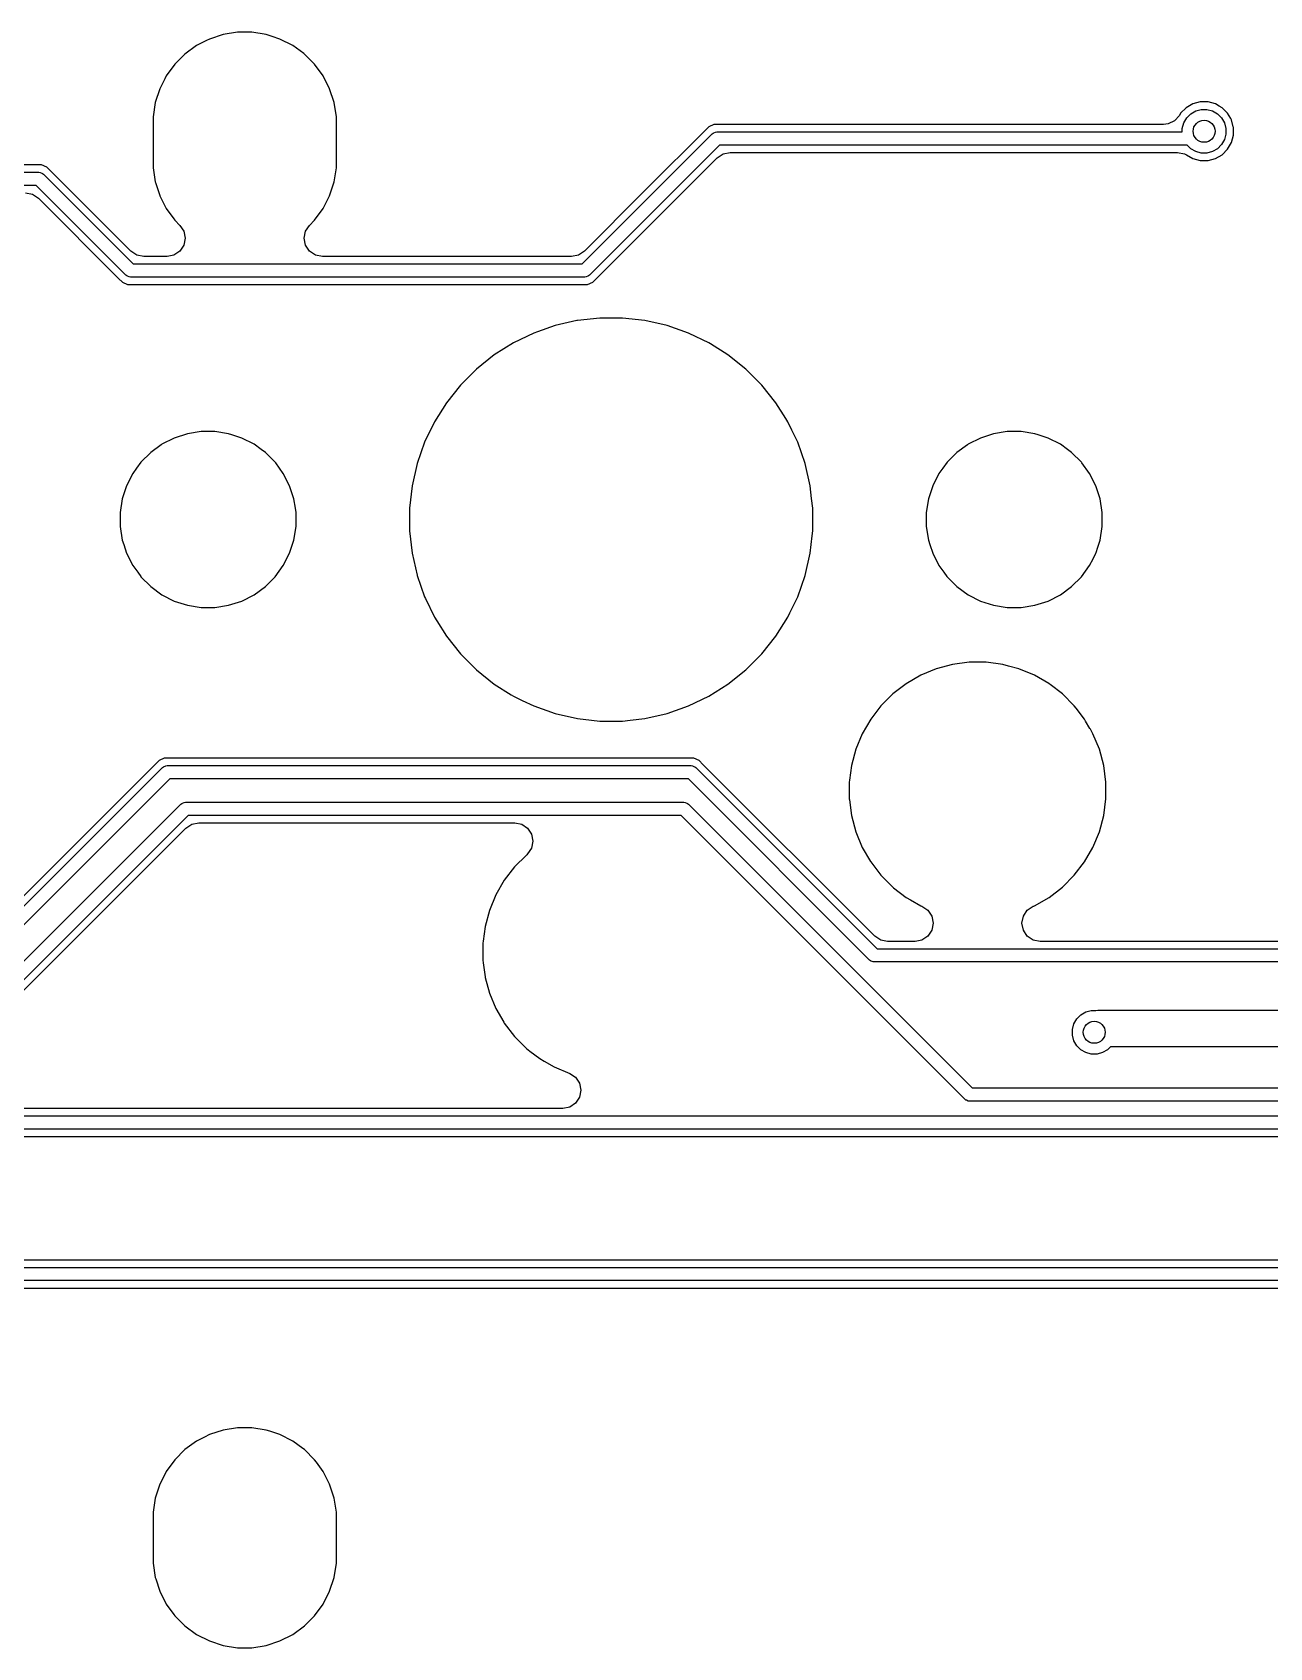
# Model space of a CAD drawing. Header units: inches. Extents: x 2.6 to 14.2, y -7.9 to -3.5.
# Drawn here: x 10.457 to 11.122, y -5.609 to -4.741 of the extents above; entities that cross this region are included whole.
import ezdxf

# ---------------------------------------------------------------- set-up
doc = ezdxf.new("R2010")
doc.units = ezdxf.units.IN
doc.header["$MEASUREMENT"] = 0
doc.layers.add('B.Cu', color=153, linetype='CONTINUOUS', true_color=0x4d7fc4)

msp = doc.modelspace()

# ---------------------------------------------------------------- linework, layer by layer
at = {"layer": 'B.Cu', "linetype": 'CONTINUOUS'}
for p, q in [((10.54562, -4.74785), (10.53935, -4.75241)), ((10.55086, -4.74518), (10.54562, -4.74785)), ((10.54562, -4.74785), (10.54562, -4.74785)), ((10.54562, -4.74785), (10.54562, -4.74785)), ((10.54562, -4.74785), (10.54562, -4.74785)), ((10.55252, -4.74434), (10.55086, -4.74518)), ((10.55989, -4.74194), (10.55252, -4.74434)), ((10.55252, -4.74434), (10.55252, -4.74434)), ((10.56755, -4.74073), (10.55989, -4.74194)), ((10.5753, -4.74073), (10.56755, -4.74073)), ((10.56755, -4.74073), (10.56755, -4.74073)), ((10.56755, -4.74073), (10.56755, -4.74073)), ((10.58295, -4.74194), (10.5753, -4.74073)), ((10.5753, -4.74073), (10.5753, -4.74073)), ((10.5753, -4.74073), (10.5753, -4.74073)), ((10.5861, -4.74297), (10.58295, -4.74194)), ((10.58295, -4.74194), (10.58295, -4.74194)), ((10.58295, -4.74194), (10.58295, -4.74194)), ((10.59032, -4.74434), (10.5861, -4.74297)), ((10.59723, -4.74785), (10.59032, -4.74434)), ((10.59032, -4.74434), (10.59032, -4.74434)), ((10.59032, -4.74434), (10.59032, -4.74434)), ((10.59032, -4.74434), (10.59032, -4.74434)), ((10.60318, -4.75218), (10.59723, -4.74785)), ((10.59723, -4.74785), (10.59723, -4.74785)), ((10.59723, -4.74785), (10.59723, -4.74785)), ((10.53935, -4.75241), (10.53387, -4.75789)), ((10.6035, -4.75241), (10.60318, -4.75218)), ((10.60897, -4.75789), (10.6035, -4.75241)), ((10.5285, -4.76576), (10.5258, -4.77106)), ((10.52932, -4.76416), (10.5285, -4.76576)), ((10.53387, -4.75789), (10.52932, -4.76416)), ((10.52932, -4.76416), (10.52932, -4.76416)), ((10.52932, -4.76416), (10.52932, -4.76416)), ((10.52932, -4.76416), (10.52932, -4.76416)), ((10.61351, -4.76413), (10.60897, -4.75789)), ((10.60897, -4.75789), (10.60897, -4.75789)), ((10.61353, -4.76416), (10.61351, -4.76413)), ((10.61705, -4.77106), (10.61353, -4.76416)), ((10.5258, -4.77106), (10.5234, -4.77843)), ((10.5258, -4.77106), (10.5258, -4.77106)), ((10.61944, -4.77843), (10.61705, -4.77106)), ((10.5234, -4.77843), (10.52219, -4.78609)), ((10.62065, -4.78609), (10.61944, -4.77843)), ((11.07713, -4.78128), (11.07419, -4.78422)), ((11.08072, -4.7792), (11.07713, -4.78128)), ((11.07962, -4.78453), (11.08229, -4.78299)), ((11.08474, -4.77813), (11.08072, -4.7792)), ((11.08229, -4.78299), (11.08527, -4.78219)), ((11.08889, -4.77813), (11.08474, -4.77813)), ((11.08527, -4.78219), (11.08835, -4.78219)), ((11.08835, -4.78219), (11.09133, -4.78299)), ((11.0929, -4.7792), (11.08889, -4.77813)), ((11.09133, -4.78299), (11.094, -4.78453)), ((11.0949, -4.78036), (11.0929, -4.7792)), ((11.09649, -4.78128), (11.0949, -4.78036)), ((11.09943, -4.78422), (11.09649, -4.78128)), ((10.52219, -4.78609), (10.52219, -4.78609)), ((10.52219, -4.78609), (10.52219, -4.81352)), ((10.62065, -4.81352), (10.62065, -4.78609)), ((10.82075, -4.79148), (10.78592, -4.82631)), ((10.82351, -4.79033), (10.82075, -4.79148)), ((10.82075, -4.79148), (10.82075, -4.79148)), ((10.82075, -4.79148), (10.82075, -4.79148)), ((11.065, -4.79033), (10.82351, -4.79033)), ((11.06754, -4.79), (11.065, -4.79033)), ((11.07097, -4.78831), (11.06754, -4.79)), ((11.07349, -4.78543), (11.07097, -4.78831)), ((11.07419, -4.78422), (11.07349, -4.78543)), ((11.0751, -4.79236), (11.0759, -4.78938)), ((11.0759, -4.78938), (11.07744, -4.78671)), ((11.07744, -4.78671), (11.07962, -4.78453)), ((11.094, -4.78453), (11.09618, -4.78671)), ((11.09618, -4.78671), (11.09772, -4.78938)), ((11.09772, -4.78938), (11.09852, -4.79236)), ((11.1011, -4.78711), (11.09943, -4.78422)), ((11.1015, -4.78781), (11.1011, -4.78711)), ((11.10249, -4.79148), (11.1015, -4.78781)), ((11.10258, -4.79182), (11.10249, -4.79148)), ((11.10258, -4.79597), (11.10258, -4.79182)), ((10.75267, -4.86516), (10.82249, -4.79533)), ((10.82249, -4.79533), (10.82303, -4.79489)), ((10.82303, -4.79489), (10.82341, -4.79473)), ((10.82341, -4.79473), (10.82431, -4.79436)), ((10.82431, -4.79436), (10.825, -4.79429)), ((10.825, -4.79429), (11.0751, -4.79429)), ((11.0751, -4.79429), (11.0751, -4.79236)), ((11.09772, -4.79842), (11.09618, -4.80109)), ((11.09852, -4.79544), (11.09772, -4.79842)), ((11.09852, -4.79236), (11.09852, -4.79544)), ((11.09943, -4.80358), (11.1015, -4.79998)), ((11.1015, -4.79998), (11.10258, -4.79597)), ((10.82647, -4.80138), (10.75664, -4.87121)), ((10.76049, -4.87295), (10.82524, -4.80821)), ((10.82524, -4.80821), (10.82842, -4.80608)), ((11.07773, -4.80138), (10.82647, -4.80138)), ((10.82842, -4.80608), (10.83217, -4.80533)), ((10.83217, -4.80533), (11.07246, -4.80533)), ((11.07246, -4.80533), (11.07621, -4.80608)), ((11.07621, -4.80608), (11.07736, -4.80665)), ((11.07736, -4.80665), (11.08072, -4.80859)), ((11.07962, -4.80327), (11.07773, -4.80138)), ((11.08229, -4.80481), (11.07962, -4.80327)), ((11.08072, -4.80859), (11.08474, -4.80967)), ((11.08527, -4.80561), (11.08229, -4.80481)), ((11.08835, -4.80561), (11.08527, -4.80561)), ((11.09133, -4.80481), (11.08835, -4.80561)), ((11.08889, -4.80967), (11.0929, -4.80859)), ((11.094, -4.80327), (11.09133, -4.80481)), ((11.0929, -4.80859), (11.09649, -4.80651)), ((11.09618, -4.80109), (11.094, -4.80327)), ((11.09649, -4.80651), (11.09943, -4.80358)), ((10.00217, -4.81594), (10.46083, -4.81594)), ((10.46232, -4.81199), (10.35928, -4.81199)), ((10.46083, -4.81594), (10.46152, -4.81601)), ((10.46152, -4.81601), (10.46242, -4.81639)), ((10.46508, -4.81313), (10.46232, -4.81199)), ((10.46232, -4.81199), (10.46232, -4.81199)), ((10.46242, -4.81639), (10.4628, -4.81654)), ((10.4628, -4.81654), (10.46333, -4.81698)), ((10.46333, -4.81698), (10.51151, -4.86516)), ((10.46718, -4.81524), (10.46508, -4.81313)), ((10.46508, -4.81313), (10.46508, -4.81313)), ((10.46508, -4.81313), (10.46508, -4.81313)), ((10.51027, -4.85833), (10.46718, -4.81524)), ((10.46718, -4.81524), (10.46718, -4.81524)), ((10.52219, -4.81352), (10.52219, -4.81352)), ((10.52219, -4.81352), (10.5234, -4.82117)), ((10.61944, -4.82117), (10.62065, -4.81352)), ((11.08474, -4.80967), (11.08889, -4.80967)), ((10.45936, -4.82303), (10.00363, -4.82303)), ((10.50753, -4.87121), (10.45936, -4.82303)), ((10.5234, -4.82117), (10.5234, -4.82117)), ((10.5234, -4.82117), (10.52346, -4.82136)), ((10.52346, -4.82136), (10.52579, -4.82851)), ((10.61705, -4.82854), (10.61944, -4.82117)), ((10.78592, -4.82631), (10.7539, -4.85833)), ((10.45366, -4.82699), (10.45741, -4.82773)), ((10.45741, -4.82773), (10.46059, -4.82986)), ((10.46059, -4.82986), (10.50368, -4.87295)), ((10.52579, -4.82851), (10.5258, -4.82854)), ((10.5258, -4.82854), (10.52932, -4.83545)), ((10.52932, -4.83545), (10.52932, -4.83545)), ((10.52932, -4.83545), (10.52932, -4.83545)), ((10.52932, -4.83545), (10.53333, -4.84098)), ((10.60897, -4.84172), (10.61353, -4.83545)), ((10.61353, -4.83545), (10.61705, -4.82854)), ((10.53333, -4.84098), (10.53387, -4.84172)), ((10.53387, -4.84172), (10.53662, -4.84447)), ((10.60623, -4.84447), (10.60897, -4.84172)), ((10.53662, -4.84447), (10.53874, -4.84765)), ((10.53874, -4.84765), (10.53949, -4.8514)), ((10.53949, -4.8514), (10.53874, -4.85515)), ((10.60336, -4.8514), (10.6041, -4.84765)), ((10.6041, -4.85515), (10.60336, -4.8514)), ((10.6041, -4.84765), (10.60623, -4.84447)), ((10.51346, -4.86045), (10.51027, -4.85833)), ((10.51721, -4.8612), (10.51346, -4.86045)), ((10.52969, -4.8612), (10.51721, -4.8612)), ((10.53344, -4.86045), (10.52969, -4.8612)), ((10.53662, -4.85833), (10.53344, -4.86045)), ((10.53874, -4.85515), (10.53662, -4.85833)), ((10.60623, -4.85833), (10.6041, -4.85515)), ((10.60941, -4.86045), (10.60623, -4.85833)), ((10.61316, -4.8612), (10.60941, -4.86045)), ((10.74697, -4.8612), (10.61316, -4.8612)), ((10.75072, -4.86045), (10.74697, -4.8612)), ((10.7539, -4.85833), (10.75072, -4.86045)), ((10.51151, -4.86516), (10.75267, -4.86516)), ((10.50368, -4.87295), (10.50368, -4.87295)), ((10.50368, -4.87295), (10.50579, -4.87506)), ((10.50579, -4.87506), (10.50579, -4.87506)), ((10.50579, -4.87506), (10.50579, -4.87506)), ((10.50579, -4.87506), (10.50855, -4.8762)), ((10.50807, -4.87165), (10.50753, -4.87121)), ((10.50844, -4.8718), (10.50807, -4.87165)), ((10.50935, -4.87218), (10.50844, -4.8718)), ((10.50855, -4.8762), (10.50855, -4.8762)), ((10.50855, -4.8762), (10.50855, -4.8762)), ((10.50855, -4.8762), (10.50855, -4.8762)), ((10.50855, -4.8762), (10.50855, -4.8762)), ((10.50855, -4.8762), (10.7477, -4.8762)), ((10.51004, -4.87224), (10.50935, -4.87218)), ((10.75413, -4.87224), (10.51004, -4.87224)), ((10.7477, -4.8762), (10.75264, -4.8762)), ((10.75264, -4.8762), (10.75563, -4.8762)), ((10.75483, -4.87218), (10.75413, -4.87224)), ((10.75573, -4.8718), (10.75483, -4.87218)), ((10.75563, -4.8762), (10.75838, -4.87506)), ((10.75563, -4.8762), (10.75563, -4.8762)), ((10.7561, -4.87165), (10.75573, -4.8718)), ((10.75664, -4.87121), (10.7561, -4.87165)), ((10.75838, -4.87506), (10.76049, -4.87295)), ((10.76049, -4.87295), (10.76049, -4.87295)), ((10.74988, -4.89569), (10.73825, -4.89834)), ((10.75011, -4.89563), (10.74988, -4.89569)), ((10.74988, -4.89569), (10.74988, -4.89569)), ((10.76219, -4.89427), (10.75011, -4.89563)), ((10.77435, -4.89427), (10.76219, -4.89427)), ((10.78644, -4.89563), (10.77435, -4.89427)), ((10.77435, -4.89427), (10.77435, -4.89427)), ((10.7983, -4.89834), (10.78644, -4.89563)), ((10.72677, -4.90236), (10.71581, -4.90763)), ((10.72877, -4.90166), (10.72677, -4.90236)), ((10.72677, -4.90236), (10.72677, -4.90236)), ((10.72677, -4.90236), (10.72677, -4.90236)), ((10.73825, -4.89834), (10.72877, -4.90166)), ((10.80978, -4.90236), (10.7983, -4.89834)), ((10.7983, -4.89834), (10.7983, -4.89834)), ((10.7983, -4.89834), (10.7983, -4.89834)), ((10.81026, -4.90259), (10.80978, -4.90236)), ((10.82074, -4.90763), (10.81026, -4.90259)), ((10.71581, -4.90763), (10.70551, -4.9141)), ((10.82166, -4.90822), (10.82074, -4.90763)), ((10.83103, -4.9141), (10.82166, -4.90822)), ((10.696, -4.92169), (10.6874, -4.93029)), ((10.70551, -4.91411), (10.696, -4.92169)), ((10.696, -4.92169), (10.696, -4.92169)), ((10.70551, -4.9141), (10.70551, -4.91411)), ((10.84054, -4.92169), (10.83103, -4.9141)), ((10.84914, -4.93029), (10.84054, -4.92169)), ((10.6874, -4.93029), (10.67982, -4.9398)), ((10.6874, -4.93029), (10.6874, -4.93029)), ((10.85673, -4.9398), (10.84914, -4.93029)), ((10.67982, -4.9398), (10.67335, -4.9501)), ((10.67982, -4.9398), (10.67982, -4.9398)), ((10.86203, -4.94823), (10.85673, -4.9398)), ((10.8632, -4.9501), (10.86203, -4.94823)), ((10.54067, -4.95646), (10.53359, -4.95876)), ((10.54802, -4.9553), (10.54067, -4.95646)), ((10.55546, -4.9553), (10.54802, -4.9553)), ((10.54802, -4.9553), (10.54802, -4.9553)), ((10.54802, -4.9553), (10.54802, -4.9553)), ((10.5628, -4.95646), (10.55546, -4.9553)), ((10.55546, -4.9553), (10.55546, -4.9553)), ((10.55546, -4.9553), (10.55546, -4.9553)), ((10.5628, -4.95646), (10.5628, -4.95646)), ((10.5628, -4.95646), (10.5628, -4.95646)), ((10.56454, -4.95702), (10.5628, -4.95646)), ((10.56988, -4.95876), (10.56454, -4.95702)), ((10.67335, -4.9501), (10.66807, -4.96105)), ((10.86537, -4.9546), (10.8632, -4.9501)), ((10.86848, -4.96105), (10.86537, -4.9546)), ((10.97374, -4.95646), (10.96667, -4.95876)), ((10.98109, -4.9553), (10.97374, -4.95646)), ((10.98853, -4.9553), (10.98109, -4.9553)), ((10.98109, -4.9553), (10.98109, -4.9553)), ((10.98109, -4.9553), (10.98109, -4.9553)), ((10.99588, -4.95646), (10.98853, -4.9553)), ((10.98853, -4.9553), (10.98853, -4.9553)), ((10.98853, -4.9553), (10.98853, -4.9553)), ((10.99761, -4.95702), (10.99588, -4.95646)), ((10.99588, -4.95646), (10.99588, -4.95646)), ((10.99588, -4.95646), (10.99588, -4.95646)), ((11.00295, -4.95876), (10.99761, -4.95702)), ((10.52657, -4.96242), (10.52095, -4.96651)), ((10.52697, -4.96214), (10.52657, -4.96242)), ((10.53359, -4.95876), (10.52697, -4.96214)), ((10.53359, -4.95876), (10.53359, -4.95876)), ((10.53359, -4.95876), (10.53359, -4.95876)), ((10.57651, -4.96214), (10.56988, -4.95876)), ((10.56988, -4.95876), (10.56988, -4.95876)), ((10.56988, -4.95876), (10.56988, -4.95876)), ((10.58035, -4.96493), (10.57651, -4.96214)), ((10.58253, -4.96651), (10.58035, -4.96493)), ((10.66807, -4.96105), (10.66405, -4.97253)), ((10.66807, -4.96105), (10.66807, -4.96105)), ((10.87249, -4.97253), (10.86848, -4.96105)), ((10.95964, -4.96242), (10.95402, -4.96651)), ((10.96004, -4.96214), (10.95964, -4.96242)), ((10.96667, -4.95876), (10.96004, -4.96214)), ((10.96667, -4.95876), (10.96667, -4.95876)), ((10.96667, -4.95876), (10.96667, -4.95876)), ((11.00958, -4.96214), (11.00295, -4.95876)), ((11.00295, -4.95876), (11.00295, -4.95876)), ((11.00295, -4.95876), (11.00295, -4.95876)), ((11.01342, -4.96493), (11.00958, -4.96214)), ((11.0156, -4.96651), (11.01342, -4.96493)), ((10.51569, -4.97177), (10.51331, -4.97505)), ((10.52095, -4.96651), (10.51569, -4.97177)), ((10.58779, -4.97177), (10.58253, -4.96651)), ((10.58253, -4.96651), (10.58253, -4.96651)), ((10.58253, -4.96651), (10.58253, -4.96651)), ((10.58809, -4.97218), (10.58779, -4.97177)), ((10.58779, -4.97177), (10.58779, -4.97177)), ((10.58779, -4.97177), (10.58779, -4.97177)), ((10.59216, -4.97779), (10.58809, -4.97218)), ((10.66405, -4.97253), (10.66135, -4.98439)), ((10.8752, -4.98439), (10.87249, -4.97253)), ((10.94876, -4.97177), (10.94638, -4.97505)), ((10.95402, -4.96651), (10.94876, -4.97177)), ((11.02086, -4.97177), (11.0156, -4.96651)), ((11.0156, -4.96651), (11.0156, -4.96651)), ((11.0156, -4.96651), (11.0156, -4.96651)), ((11.02116, -4.97218), (11.02086, -4.97177)), ((11.02086, -4.97177), (11.02086, -4.97177)), ((11.02086, -4.97177), (11.02086, -4.97177)), ((11.02523, -4.97779), (11.02116, -4.97218)), ((10.51131, -4.97779), (10.50795, -4.98439)), ((10.51331, -4.97505), (10.51131, -4.97779)), ((10.59554, -4.98442), (10.59216, -4.97779)), ((10.94438, -4.97779), (10.94102, -4.98439)), ((10.94638, -4.97505), (10.94438, -4.97779)), ((11.02861, -4.98442), (11.02523, -4.97779)), ((10.50564, -4.99149), (10.50447, -4.99884)), ((10.50794, -4.98442), (10.50564, -4.99149)), ((10.50795, -4.98439), (10.50794, -4.98442)), ((10.59784, -4.99149), (10.59554, -4.98442)), ((10.59863, -4.99648), (10.59784, -4.99149)), ((10.66135, -4.98439), (10.65999, -4.99648)), ((10.87597, -4.99125), (10.8752, -4.98439)), ((10.87656, -4.99648), (10.87597, -4.99125)), ((10.93871, -4.99149), (10.93754, -4.99884)), ((10.94101, -4.98442), (10.93871, -4.99149)), ((10.94102, -4.98439), (10.94101, -4.98442)), ((11.03091, -4.99149), (11.02861, -4.98442)), ((11.03207, -4.99884), (11.03091, -4.99149)), ((10.50447, -4.99884), (10.50447, -4.99884)), ((10.50447, -4.99884), (10.50447, -5.00628)), ((10.599, -4.99884), (10.59863, -4.99648)), ((10.599, -5.00628), (10.599, -4.99884)), ((10.65999, -4.99648), (10.65999, -5.00864)), ((10.87656, -4.99884), (10.87656, -4.99648)), ((10.87656, -4.99648), (10.87656, -4.99648)), ((10.87656, -5.00864), (10.87656, -4.99884)), ((10.93754, -4.99884), (10.93754, -4.99884)), ((10.93754, -4.99884), (10.93754, -5.00628)), ((11.03207, -5.00628), (11.03207, -4.99884)), ((10.50447, -5.00628), (10.50447, -5.00628)), ((10.50447, -5.00628), (10.50564, -5.01363)), ((10.59784, -5.01363), (10.599, -5.00628)), ((10.65999, -5.00864), (10.66135, -5.02073)), ((10.87625, -5.0114), (10.87656, -5.00864)), ((10.87656, -5.00864), (10.87656, -5.00864)), ((10.93754, -5.00628), (10.93754, -5.00628)), ((10.93754, -5.00628), (10.93871, -5.01363)), ((11.03091, -5.01363), (11.03207, -5.00628)), ((10.50564, -5.01363), (10.50564, -5.01363)), ((10.50564, -5.01363), (10.50642, -5.01603)), ((10.50642, -5.01603), (10.50793, -5.02067)), ((10.59554, -5.0207), (10.59784, -5.01363)), ((10.8752, -5.02073), (10.87625, -5.0114)), ((10.93871, -5.01363), (10.93871, -5.01363)), ((10.93871, -5.01363), (10.93949, -5.01603)), ((10.93949, -5.01603), (10.941, -5.02067)), ((11.02875, -5.02028), (11.02968, -5.0174)), ((11.02968, -5.0174), (11.03091, -5.01363)), ((10.50793, -5.02067), (10.50794, -5.0207)), ((10.50794, -5.0207), (10.51131, -5.02733)), ((10.59216, -5.02733), (10.59554, -5.0207)), ((10.66135, -5.02073), (10.66405, -5.03255)), ((10.87249, -5.03258), (10.8752, -5.02073)), ((10.941, -5.02067), (10.94101, -5.0207)), ((10.94101, -5.0207), (10.94438, -5.02733)), ((11.02523, -5.02733), (11.02712, -5.02363)), ((11.02712, -5.02363), (11.02861, -5.0207)), ((11.02861, -5.0207), (11.02862, -5.02067)), ((11.02862, -5.02067), (11.02875, -5.02028)), ((10.51131, -5.02733), (10.51393, -5.03094)), ((10.51393, -5.03094), (10.5156, -5.03322)), ((10.5156, -5.03322), (10.51569, -5.03335)), ((10.51569, -5.03335), (10.52095, -5.03861)), ((10.58253, -5.03861), (10.58779, -5.03335)), ((10.58779, -5.03335), (10.59216, -5.02733)), ((10.66405, -5.03255), (10.66405, -5.03258)), ((10.66405, -5.03258), (10.66807, -5.04406)), ((10.86848, -5.04406), (10.87249, -5.03258)), ((10.94438, -5.02733), (10.94701, -5.03094)), ((10.94701, -5.03094), (10.94867, -5.03322)), ((10.94867, -5.03322), (10.94876, -5.03335)), ((10.94876, -5.03335), (10.95402, -5.03861)), ((11.0156, -5.03861), (11.02086, -5.03335)), ((11.02086, -5.03335), (11.02523, -5.02733)), ((10.52095, -5.03861), (10.52697, -5.04298)), ((10.52697, -5.04298), (10.53359, -5.04636)), ((10.56988, -5.04636), (10.57651, -5.04298)), ((10.57651, -5.04298), (10.58253, -5.03861)), ((10.95402, -5.03861), (10.96004, -5.04298)), ((10.96004, -5.04298), (10.96667, -5.04636)), ((11.00295, -5.04636), (11.00958, -5.04298)), ((11.00958, -5.04298), (11.0156, -5.03861)), ((10.53359, -5.04636), (10.54067, -5.04866)), ((10.54067, -5.04866), (10.54802, -5.04982)), ((10.54802, -5.04982), (10.54802, -5.04982)), ((10.54802, -5.04982), (10.55546, -5.04982)), ((10.55546, -5.04982), (10.5628, -5.04866)), ((10.55546, -5.04982), (10.55546, -5.04982)), ((10.5628, -5.04866), (10.56988, -5.04636)), ((10.66807, -5.04406), (10.6685, -5.04496)), ((10.6685, -5.04496), (10.67335, -5.05502)), ((10.86434, -5.05265), (10.86848, -5.04406)), ((10.96667, -5.04636), (10.97374, -5.04866)), ((10.97374, -5.04866), (10.98109, -5.04982)), ((10.98109, -5.04982), (10.98109, -5.04982)), ((10.98109, -5.04982), (10.98853, -5.04982)), ((10.98853, -5.04982), (10.99588, -5.04866)), ((10.98853, -5.04982), (10.98853, -5.04982)), ((10.99588, -5.04866), (11.00295, -5.04636)), ((10.67335, -5.05502), (10.67459, -5.057)), ((10.67459, -5.057), (10.67982, -5.06532)), ((10.85673, -5.06532), (10.8632, -5.05502)), ((10.8632, -5.05502), (10.86321, -5.05499)), ((10.86321, -5.05499), (10.86434, -5.05265)), ((10.67982, -5.06532), (10.6874, -5.07483)), ((10.84914, -5.07483), (10.85673, -5.06532)), ((10.6874, -5.07483), (10.696, -5.08343)), ((10.84054, -5.08343), (10.84914, -5.07483)), ((10.696, -5.08343), (10.70551, -5.09101)), ((10.83103, -5.09101), (10.84054, -5.08343)), ((10.93458, -5.08629), (10.92675, -5.0908)), ((10.94292, -5.08283), (10.93458, -5.08629)), ((10.93458, -5.08629), (10.93458, -5.08629)), ((10.95165, -5.08049), (10.94292, -5.08283)), ((10.96061, -5.07931), (10.95165, -5.08049)), ((10.96964, -5.07931), (10.96061, -5.07931)), ((10.9786, -5.08049), (10.96964, -5.07931)), ((10.98164, -5.08131), (10.9786, -5.08049)), ((10.9786, -5.08049), (10.9786, -5.08049)), ((10.9786, -5.08049), (10.9786, -5.08049)), ((10.98732, -5.08283), (10.98164, -5.08131)), ((10.99567, -5.08629), (10.98732, -5.08283)), ((11.00344, -5.09077), (10.99567, -5.08629)), ((10.99567, -5.08629), (10.99567, -5.08629)), ((10.70551, -5.09101), (10.71462, -5.09674)), ((10.82074, -5.09748), (10.83103, -5.09101)), ((10.92675, -5.0908), (10.91959, -5.0963)), ((10.92675, -5.0908), (10.92675, -5.0908)), ((11.00349, -5.0908), (11.00344, -5.09077)), ((11.00415, -5.0913), (11.00349, -5.0908)), ((11.01066, -5.0963), (11.00415, -5.0913)), ((10.71462, -5.09674), (10.71581, -5.09748)), ((10.71581, -5.09748), (10.72054, -5.09976)), ((10.72054, -5.09976), (10.72677, -5.10276)), ((10.72677, -5.10276), (10.73825, -5.10678)), ((10.7983, -5.10678), (10.80978, -5.10276)), ((10.80978, -5.10276), (10.82074, -5.09748)), ((10.9132, -5.10269), (10.9077, -5.10986)), ((10.91959, -5.0963), (10.9132, -5.10269)), ((11.01705, -5.10269), (11.01066, -5.0963)), ((11.01066, -5.0963), (11.01066, -5.0963)), ((11.01066, -5.0963), (11.01066, -5.0963)), ((11.01804, -5.10398), (11.01705, -5.10269)), ((11.01705, -5.10269), (11.01705, -5.10269)), ((11.01705, -5.10269), (11.01705, -5.10269)), ((11.02255, -5.10986), (11.01804, -5.10398)), ((10.73825, -5.10678), (10.75011, -5.10948)), ((10.75011, -5.10948), (10.75766, -5.11034)), ((10.75766, -5.11034), (10.76219, -5.11085)), ((10.76219, -5.11085), (10.76219, -5.11085)), ((10.76219, -5.11085), (10.77435, -5.11085)), ((10.77435, -5.11085), (10.7785, -5.11038)), ((10.77435, -5.11085), (10.77435, -5.11085)), ((10.7785, -5.11038), (10.78644, -5.10948)), ((10.78644, -5.10948), (10.7983, -5.10678)), ((10.9077, -5.10986), (10.90318, -5.11768)), ((10.9077, -5.10986), (10.9077, -5.10986)), ((11.02277, -5.11025), (11.02255, -5.10986)), ((11.02312, -5.11085), (11.02277, -5.11025)), ((11.02542, -5.11483), (11.02312, -5.11085)), ((10.90318, -5.11768), (10.89972, -5.12603)), ((10.90318, -5.11768), (10.90318, -5.11768)), ((11.02569, -5.1153), (11.02542, -5.11483)), ((11.02542, -5.11483), (11.02542, -5.11483)), ((11.02707, -5.11768), (11.02569, -5.1153)), ((11.03052, -5.12603), (11.02707, -5.11768)), ((10.89972, -5.12603), (10.89739, -5.13475)), ((11.03286, -5.13475), (11.03052, -5.12603)), ((10.42786, -5.23524), (10.52722, -5.13588)), ((10.52548, -5.13203), (10.47602, -5.18148)), ((10.52823, -5.13089), (10.52548, -5.13203)), ((10.52548, -5.13203), (10.52548, -5.13203)), ((10.52548, -5.13203), (10.52548, -5.13203)), ((10.52722, -5.13588), (10.52776, -5.13544)), ((10.52776, -5.13544), (10.52903, -5.13491)), ((10.53122, -5.13089), (10.52823, -5.13089)), ((10.52823, -5.13089), (10.52823, -5.13089)), ((10.52903, -5.13491), (10.52972, -5.13484)), ((10.52972, -5.13484), (10.81122, -5.13484)), ((10.53236, -5.13089), (10.53122, -5.13089)), ((10.81271, -5.13089), (10.53236, -5.13089)), ((10.53236, -5.13089), (10.53236, -5.13089)), ((10.81122, -5.13484), (10.81191, -5.13491)), ((10.81191, -5.13491), (10.81267, -5.13523)), ((10.81267, -5.13523), (10.81319, -5.13544)), ((10.81547, -5.13203), (10.81271, -5.13089)), ((10.81271, -5.13089), (10.81271, -5.13089)), ((10.81319, -5.13544), (10.81373, -5.13588)), ((10.81373, -5.13588), (10.91111, -5.23327)), ((10.81758, -5.13414), (10.81547, -5.13203)), ((10.81547, -5.13203), (10.81547, -5.13203)), ((10.81547, -5.13203), (10.81547, -5.13203)), ((10.90988, -5.22644), (10.81758, -5.13414)), ((10.81758, -5.13414), (10.81758, -5.13414)), ((10.89739, -5.13475), (10.89635, -5.1426)), ((11.03404, -5.14371), (11.03286, -5.13475)), ((10.53119, -5.14193), (10.43184, -5.24129)), ((10.80975, -5.14193), (10.53119, -5.14193)), ((10.90714, -5.23932), (10.80975, -5.14193)), ((10.89635, -5.1426), (10.89621, -5.14371)), ((10.89621, -5.14371), (10.89621, -5.15275)), ((11.03404, -5.15275), (11.03404, -5.14371)), ((10.42983, -5.2628), (10.53706, -5.15557)), ((10.53706, -5.15557), (10.5376, -5.15512)), ((10.5376, -5.15512), (10.53797, -5.15497)), ((10.53797, -5.15497), (10.53888, -5.1546)), ((10.53888, -5.1546), (10.53957, -5.15453)), ((10.53957, -5.15453), (10.80728, -5.15453)), ((10.80728, -5.15453), (10.80797, -5.1546)), ((10.80797, -5.1546), (10.80888, -5.15497)), ((10.80888, -5.15497), (10.80925, -5.15512)), ((10.80925, -5.15512), (10.80979, -5.15557)), ((10.80979, -5.15557), (10.96229, -5.30807)), ((10.89621, -5.15275), (10.89626, -5.15313)), ((10.89626, -5.15313), (10.89739, -5.1617)), ((11.03286, -5.1617), (11.03404, -5.15275)), ((10.54103, -5.16161), (10.4338, -5.26884)), ((10.80582, -5.16161), (10.54103, -5.16161)), ((10.95832, -5.31412), (10.80582, -5.16161)), ((10.89739, -5.1617), (10.89972, -5.17043)), ((11.03052, -5.17043), (11.03286, -5.1617)), ((10.43904, -5.26921), (10.5398, -5.16844)), ((10.5398, -5.16844), (10.54298, -5.16632)), ((10.54298, -5.16632), (10.54673, -5.16557)), ((10.54673, -5.16557), (10.71647, -5.16557)), ((10.71647, -5.16557), (10.72022, -5.16632)), ((10.72022, -5.16632), (10.7234, -5.16844)), ((10.7234, -5.16844), (10.72552, -5.17162)), ((10.72552, -5.17162), (10.72627, -5.17537)), ((10.89972, -5.17043), (10.90318, -5.17877)), ((11.02707, -5.17878), (11.03052, -5.17043)), ((10.47602, -5.18148), (10.4291, -5.22841)), ((10.72293, -5.18274), (10.72274, -5.18292)), ((10.7234, -5.18231), (10.72293, -5.18274)), ((10.72552, -5.17913), (10.7234, -5.18231)), ((10.72627, -5.17537), (10.72552, -5.17913)), ((10.90318, -5.17877), (10.90318, -5.17878)), ((10.90318, -5.17878), (10.90757, -5.18637)), ((11.02255, -5.1866), (11.02707, -5.17878)), ((10.71635, -5.1893), (10.71085, -5.19647)), ((10.72274, -5.18292), (10.71635, -5.1893)), ((10.90757, -5.18637), (10.9077, -5.1866)), ((10.9077, -5.1866), (10.9077, -5.1866)), ((10.9077, -5.1866), (10.91317, -5.19374)), ((11.01705, -5.19377), (11.02255, -5.1866)), ((10.71085, -5.19647), (10.70633, -5.2043)), ((10.71085, -5.19647), (10.71085, -5.19647)), ((10.91317, -5.19374), (10.9132, -5.19377)), ((10.9132, -5.19377), (10.91959, -5.20015)), ((10.91959, -5.20015), (10.91959, -5.20015)), ((10.91959, -5.20015), (10.91959, -5.20015)), ((10.91959, -5.20015), (10.91999, -5.20046)), ((11.00349, -5.20565), (11.01066, -5.20015)), ((11.01066, -5.20015), (11.01705, -5.19377)), ((10.70633, -5.2043), (10.70287, -5.21264)), ((10.70633, -5.2043), (10.70633, -5.2043)), ((10.91999, -5.20046), (10.92675, -5.20565)), ((10.92675, -5.20565), (10.92908, -5.207)), ((10.92908, -5.207), (10.93458, -5.21017)), ((10.99567, -5.21017), (11.00349, -5.20565)), ((10.70287, -5.21264), (10.70053, -5.22137)), ((10.93458, -5.21017), (10.93458, -5.21017)), ((10.93458, -5.21017), (10.93458, -5.21017)), ((10.93458, -5.21017), (10.93458, -5.21017)), ((10.93458, -5.21017), (10.93525, -5.21045)), ((10.93525, -5.21045), (10.93843, -5.21258)), ((10.93843, -5.21258), (10.94056, -5.21576)), ((10.94056, -5.21576), (10.9413, -5.21951)), ((10.98894, -5.21951), (10.98969, -5.21576)), ((10.98969, -5.21576), (10.99181, -5.21258)), ((10.99181, -5.21258), (10.99499, -5.21045)), ((10.99499, -5.21045), (10.9953, -5.21032)), ((10.9953, -5.21032), (10.99567, -5.21017)), ((10.70053, -5.22137), (10.6995, -5.22921)), ((10.94056, -5.22326), (10.93843, -5.22644)), ((10.9413, -5.21951), (10.94056, -5.22326)), ((10.98969, -5.22326), (10.98894, -5.21951)), ((10.99181, -5.22644), (10.98969, -5.22326)), ((10.6995, -5.22921), (10.69936, -5.23033)), ((10.69936, -5.23033), (10.69936, -5.23936)), ((10.91306, -5.22856), (10.90988, -5.22644)), ((10.91111, -5.23327), (11.69361, -5.23327)), ((10.91681, -5.22931), (10.91306, -5.22856)), ((10.9315, -5.22931), (10.91681, -5.22931)), ((10.93525, -5.22856), (10.9315, -5.22931)), ((10.93843, -5.22644), (10.93525, -5.22856)), ((10.99499, -5.22856), (10.99181, -5.22644)), ((10.99875, -5.22931), (10.99499, -5.22856)), ((11.68791, -5.22931), (10.99875, -5.22931)), ((10.69936, -5.23936), (10.69955, -5.24083)), ((10.69955, -5.24083), (10.70053, -5.24829)), ((10.90768, -5.23976), (10.90714, -5.23932)), ((10.90802, -5.2399), (10.90768, -5.23976)), ((10.90895, -5.24029), (10.90802, -5.2399)), ((10.90965, -5.24035), (10.90895, -5.24029)), ((11.69508, -5.24035), (10.90965, -5.24035)), ((10.70053, -5.24829), (10.70053, -5.24832)), ((10.70053, -5.24832), (10.70066, -5.24878)), ((10.70066, -5.24878), (10.70287, -5.25704)), ((10.70287, -5.25704), (10.70633, -5.26539)), ((10.70633, -5.26539), (10.70633, -5.26539)), ((10.70633, -5.26539), (10.71055, -5.2727)), ((11.01839, -5.27096), (11.02057, -5.26878)), ((11.02057, -5.26878), (11.02324, -5.26724)), ((11.02324, -5.26724), (11.02621, -5.26644)), ((11.02621, -5.26644), (11.0287, -5.26644)), ((11.0287, -5.26644), (11.02972, -5.26634)), ((11.02972, -5.26634), (11.14146, -5.26634)), ((10.71055, -5.2727), (10.71085, -5.27321)), ((10.71085, -5.27321), (10.71085, -5.27321)), ((10.71085, -5.27321), (10.71632, -5.28035)), ((11.01605, -5.27661), (11.01684, -5.27363)), ((11.01605, -5.27969), (11.01605, -5.27661)), ((11.01684, -5.27363), (11.01839, -5.27096)), ((10.71632, -5.28035), (10.71635, -5.28038)), ((10.71635, -5.28038), (10.72274, -5.28677)), ((10.72274, -5.28677), (10.72274, -5.28677)), ((10.72274, -5.28677), (10.72274, -5.28677)), ((10.72274, -5.28677), (10.72463, -5.28822)), ((11.01684, -5.28267), (11.01605, -5.27969)), ((11.01839, -5.28534), (11.01684, -5.28267)), ((11.02057, -5.28752), (11.01839, -5.28534)), ((11.03644, -5.28602), (11.03495, -5.28752)), ((11.14146, -5.28602), (11.03644, -5.28602)), ((10.72463, -5.28822), (10.7299, -5.29227)), ((10.7299, -5.29227), (10.73223, -5.29361)), ((10.73223, -5.29361), (10.73773, -5.29679)), ((11.02324, -5.28906), (11.02057, -5.28752)), ((11.02621, -5.28986), (11.02324, -5.28906)), ((11.0293, -5.28986), (11.02621, -5.28986)), ((11.03228, -5.28906), (11.0293, -5.28986)), ((11.03495, -5.28752), (11.03228, -5.28906)), ((10.73773, -5.29679), (10.73773, -5.29679)), ((10.73773, -5.29679), (10.73773, -5.29679)), ((10.73773, -5.29679), (10.74601, -5.30021)), ((10.74601, -5.30021), (10.74919, -5.30234)), ((10.74919, -5.30234), (10.75131, -5.30552)), ((10.75131, -5.31302), (10.74919, -5.3162)), ((10.75131, -5.30552), (10.75206, -5.30927)), ((10.75206, -5.30927), (10.75131, -5.31302)), ((10.96229, -5.30807), (12.57564, -5.30807)), ((10.74225, -5.31907), (10.04429, -5.31907)), ((10.74601, -5.31833), (10.74225, -5.31907)), ((10.74919, -5.3162), (10.74601, -5.31833)), ((10.95886, -5.31456), (10.95832, -5.31412)), ((10.95919, -5.3147), (10.95886, -5.31456)), ((10.96014, -5.31509), (10.95919, -5.3147)), ((10.96083, -5.31516), (10.96014, -5.31509)), ((12.57564, -5.31516), (10.96083, -5.31516)), ((12.56745, -5.33012), (9.79862, -5.33012)), ((9.80009, -5.32303), (12.56892, -5.32303)), ((10.41083, -5.33407), (11.19543, -5.33407)), ((9.78302, -5.40453), (11.15424, -5.40453)), ((11.14854, -5.40057), (9.79071, -5.40057)), ((11.15571, -5.41161), (9.78302, -5.41161)), ((9.79071, -5.41557), (11.1572, -5.41557)), ((10.55252, -5.49434), (10.54975, -5.49575)), ((10.55989, -5.49194), (10.55252, -5.49434)), ((10.55252, -5.49434), (10.55252, -5.49434)), ((10.56755, -5.49073), (10.55989, -5.49194)), ((10.5753, -5.49073), (10.56755, -5.49073)), ((10.56755, -5.49073), (10.56755, -5.49073)), ((10.56755, -5.49073), (10.56755, -5.49073)), ((10.58295, -5.49194), (10.5753, -5.49073)), ((10.5753, -5.49073), (10.5753, -5.49073)), ((10.5753, -5.49073), (10.5753, -5.49073)), ((10.58484, -5.49256), (10.58295, -5.49194)), ((10.58295, -5.49194), (10.58295, -5.49194)), ((10.58295, -5.49194), (10.58295, -5.49194)), ((10.59032, -5.49434), (10.58484, -5.49256)), ((10.59723, -5.49785), (10.59032, -5.49434)), ((10.59032, -5.49434), (10.59032, -5.49434)), ((10.59032, -5.49434), (10.59032, -5.49434)), ((10.59032, -5.49434), (10.59032, -5.49434)), ((10.53935, -5.50241), (10.53387, -5.50789)), ((10.54562, -5.49785), (10.53935, -5.50241)), ((10.54975, -5.49575), (10.54562, -5.49785)), ((10.54562, -5.49785), (10.54562, -5.49785)), ((10.54562, -5.49785), (10.54562, -5.49785)), ((10.54562, -5.49785), (10.54562, -5.49785)), ((10.60272, -5.50185), (10.59723, -5.49785)), ((10.59723, -5.49785), (10.59723, -5.49785)), ((10.59723, -5.49785), (10.59723, -5.49785)), ((10.6035, -5.50241), (10.60272, -5.50185)), ((10.60897, -5.50789), (10.6035, -5.50241)), ((10.53387, -5.50789), (10.52932, -5.51416)), ((10.60992, -5.50919), (10.60897, -5.50789)), ((10.61351, -5.51413), (10.60992, -5.50919)), ((10.5258, -5.52106), (10.5234, -5.52843)), ((10.5285, -5.51576), (10.5258, -5.52106)), ((10.5258, -5.52106), (10.5258, -5.52106)), ((10.52932, -5.51416), (10.5285, -5.51576)), ((10.52932, -5.51416), (10.52932, -5.51416)), ((10.52932, -5.51416), (10.52932, -5.51416)), ((10.52932, -5.51416), (10.52932, -5.51416)), ((10.61353, -5.51416), (10.61351, -5.51413)), ((10.61705, -5.52106), (10.61353, -5.51416)), ((10.61944, -5.52843), (10.61705, -5.52106)), ((10.5234, -5.52843), (10.52219, -5.53609)), ((10.62065, -5.53609), (10.61944, -5.52843)), ((10.52219, -5.53609), (10.52219, -5.53609)), ((10.52219, -5.53609), (10.52219, -5.56352)), ((10.62065, -5.56352), (10.62065, -5.53609)), ((10.52219, -5.56352), (10.52219, -5.56352)), ((10.52219, -5.56352), (10.5234, -5.57117)), ((10.61944, -5.57117), (10.62065, -5.56352)), ((10.5234, -5.57117), (10.5234, -5.57117)), ((10.5234, -5.57117), (10.52366, -5.57196)), ((10.52366, -5.57196), (10.52579, -5.57851)), ((10.61705, -5.57854), (10.61944, -5.57117)), ((10.52579, -5.57851), (10.5258, -5.57854)), ((10.5258, -5.57854), (10.52932, -5.58545)), ((10.61353, -5.58545), (10.61705, -5.57854)), ((10.52932, -5.58545), (10.52932, -5.58545)), ((10.52932, -5.58545), (10.52932, -5.58545)), ((10.52932, -5.58545), (10.53334, -5.59098)), ((10.60897, -5.59172), (10.61353, -5.58545)), ((10.53334, -5.59098), (10.53387, -5.59172)), ((10.53387, -5.59172), (10.53935, -5.5972)), ((10.53935, -5.5972), (10.53935, -5.5972)), ((10.53935, -5.5972), (10.54558, -5.60172)), ((10.59723, -5.60175), (10.6035, -5.5972)), ((10.6035, -5.5972), (10.60897, -5.59172)), ((10.54558, -5.60172), (10.54562, -5.60175)), ((10.54562, -5.60175), (10.55252, -5.60527)), ((10.55252, -5.60527), (10.55989, -5.60767)), ((10.55989, -5.60767), (10.56755, -5.60888)), ((10.5753, -5.60888), (10.58295, -5.60767)), ((10.58295, -5.60767), (10.59032, -5.60527)), ((10.59032, -5.60527), (10.59723, -5.60175)), ((10.56755, -5.60888), (10.56755, -5.60888)), ((10.56755, -5.60888), (10.5753, -5.60888)), ((10.5753, -5.60888), (10.5753, -5.60888))]:
    msp.add_line(p, q, dxfattribs=at)
at = {"layer": 'B.Cu'}
for centre in [(11.08681, -4.7939), (11.02776, -5.27815)]:
    msp.add_circle(centre, 0.00591, dxfattribs=at)

doc.saveas('drawing.dxf')
